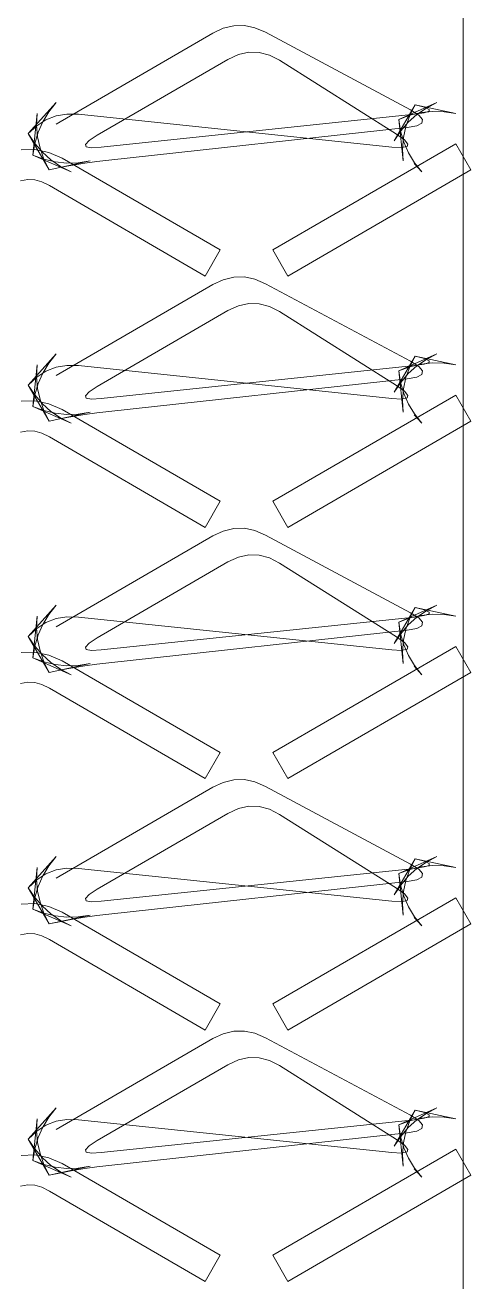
# Model space of a CAD drawing. Header units: metres. Extents: x 0 to 22, y 0 to 162.
# Drawn here: x 14.28 to 21.67, y 121.7 to 142.52 of the extents above; entities that cross this region are included whole.
import ezdxf

# ---------------------------------------------------------------- set-up
doc = ezdxf.new("R2010")
doc.units = ezdxf.units.M
doc.layers.add('TOP', color=1, linetype='Continuous', lineweight=0)

msp = doc.modelspace()

# ---------------------------------------------------------------- linework, layer by layer
at = {"layer": 'TOP'}
for p, q in [((17.392, 142.39), (17.565, 142.471)), ((17.565, 142.471), (17.739, 142.513)), ((17.739, 142.513), (17.914, 142.516)), ((17.914, 142.516), (18.089, 142.48)), ((18.089, 142.48), (18.265, 142.405)), ((14.795, 140.882), (17.392, 142.39)), ((18.265, 142.405), (20.665, 141.118)), ((17.816, 142.037), (17.643, 141.957)), ((17.987, 142.075), (17.816, 142.037)), ((18.158, 142.072), (17.987, 142.075)), ((18.329, 142.027), (18.158, 142.072)), ((18.498, 141.941), (18.329, 142.027)), ((17.643, 141.957), (15.478, 140.701)), ((20.432, 140.717), (18.498, 141.941)), ((14.796, 141.24), (14.335, 140.726)), ((14.674, 141.087), (14.796, 141.24)), ((20.395, 140.606), (20.742, 141.203)), ((20.472, 140.961), (21.104, 141.24)), ((20.742, 141.203), (20.654, 141.028)), ((20.898, 141.163), (20.742, 141.203)), ((20.742, 141.203), (21.418, 141.058)), ((21.104, 141.24), (20.929, 141.15)), ((14.482, 141.058), (14.412, 140.371)), ((14.474, 140.862), (14.482, 141.058)), ((14.575, 140.923), (14.674, 141.087)), ((14.628, 140.956), (14.795, 141.02)), ((14.795, 141.02), (14.974, 141.05)), ((14.974, 141.05), (15.166, 141.046)), ((15.166, 141.046), (20.357, 140.502)), ((15.543, 140.502), (20.734, 141.046)), ((20.656, 141.03), (20.472, 140.961)), ((20.654, 141.028), (20.59, 140.847)), ((20.771, 141.042), (20.629, 140.915)), ((20.842, 141.074), (20.656, 141.03)), ((20.665, 141.118), (20.804, 141.031)), ((20.734, 141.046), (20.893, 141.069)), ((20.929, 141.15), (20.771, 141.042)), ((20.804, 141.031), (20.867, 140.958)), ((21.032, 141.093), (20.842, 141.074)), ((20.893, 141.069), (20.974, 141.096)), ((20.975, 141.128), (20.898, 141.163)), ((20.974, 141.096), (20.975, 141.128)), ((21.223, 141.088), (21.032, 141.093)), ((21.418, 141.058), (21.223, 141.088)), ((14.335, 140.726), (14.475, 140.858)), ((14.49, 140.671), (14.474, 140.862)), ((14.475, 140.858), (14.628, 140.956)), ((14.498, 140.749), (14.575, 140.923)), ((20.608, 140.828), (15.668, 140.288)), ((20.504, 140.77), (20.395, 140.606)), ((20.542, 140.274), (20.472, 140.961)), ((20.472, 140.961), (20.503, 140.767)), ((20.503, 140.767), (20.558, 140.583)), ((20.629, 140.915), (20.504, 140.77)), ((20.59, 140.847), (20.55, 140.661)), ((20.77, 140.857), (20.608, 140.828)), ((20.856, 140.9), (20.77, 140.857)), ((20.867, 140.958), (20.856, 140.9)), ((14.444, 140.562), (14.335, 140.726)), ((14.335, 140.726), (14.682, 140.128)), ((14.412, 140.371), (14.443, 140.565)), ((14.443, 140.565), (14.498, 140.749)), ((14.569, 140.417), (14.444, 140.562)), ((14.53, 140.485), (14.49, 140.671)), ((15.342, 140.612), (15.281, 140.548)), ((15.281, 140.548), (15.294, 140.509)), ((15.478, 140.701), (15.342, 140.612)), ((18.385, 138.8), (21.414, 140.559)), ((20.564, 140.623), (20.432, 140.717)), ((20.55, 140.661), (20.534, 140.47)), ((20.558, 140.583), (20.635, 140.409)), ((20.623, 140.554), (20.564, 140.623)), ((20.608, 140.511), (20.623, 140.554)), ((21.414, 140.559), (21.666, 140.126)), ((14.217, 140.455), (14.446, 140.462)), ((14.596, 140.302), (14.412, 140.371)), ((14.412, 140.371), (15.044, 140.091)), ((14.446, 140.462), (14.676, 140.415)), ((14.594, 140.304), (14.53, 140.485)), ((14.711, 140.29), (14.569, 140.417)), ((14.676, 140.415), (14.898, 140.318)), ((15.294, 140.509), (15.381, 140.493)), ((15.381, 140.493), (15.543, 140.502)), ((20.357, 140.502), (20.519, 140.494)), ((20.519, 140.494), (20.608, 140.511)), ((20.534, 140.47), (20.542, 140.274)), ((20.635, 140.409), (20.734, 140.245)), ((14.682, 140.128), (14.594, 140.304)), ((14.783, 140.258), (14.596, 140.302)), ((14.682, 140.128), (15.358, 140.274)), ((14.878, 140.168), (14.682, 140.128)), ((14.869, 140.181), (14.711, 140.29)), ((14.972, 140.239), (14.783, 140.258)), ((15.044, 140.091), (14.869, 140.181)), ((15.075, 140.204), (14.878, 140.168)), ((14.898, 140.318), (17.515, 138.8)), ((15.164, 140.244), (14.972, 140.239)), ((15.272, 140.236), (15.075, 140.204)), ((15.358, 140.274), (15.164, 140.244)), ((15.47, 140.264), (15.272, 140.236)), ((15.668, 140.288), (15.47, 140.264)), ((20.856, 140.091), (20.729, 140.233)), ((20.734, 140.245), (20.856, 140.091)), ((14.33, 139.968), (14.206, 139.945)), ((14.446, 139.962), (14.33, 139.968)), ((14.563, 139.928), (14.446, 139.962)), ((14.687, 139.865), (14.563, 139.928)), ((21.666, 140.126), (18.636, 138.367)), ((17.264, 138.367), (14.687, 139.865)), ((17.515, 138.8), (17.264, 138.367)), ((18.636, 138.367), (18.385, 138.8)), ((17.392, 138.225), (17.565, 138.306)), ((17.565, 138.306), (17.739, 138.348)), ((17.739, 138.348), (17.914, 138.351)), ((17.914, 138.351), (18.089, 138.315)), ((18.089, 138.315), (18.265, 138.24)), ((14.795, 136.718), (17.392, 138.225)), ((18.265, 138.24), (20.665, 136.954)), ((17.816, 137.873), (17.643, 137.793)), ((17.987, 137.911), (17.816, 137.873)), ((18.158, 137.908), (17.987, 137.911)), ((18.329, 137.863), (18.158, 137.908)), ((18.498, 137.777), (18.329, 137.863)), ((17.643, 137.793), (15.478, 136.536)), ((20.432, 136.553), (18.498, 137.777)), ((14.796, 137.076), (14.335, 136.561)), ((14.674, 136.922), (14.796, 137.076)), ((20.395, 136.441), (20.742, 137.039)), ((20.472, 136.797), (21.104, 137.076)), ((20.742, 137.039), (20.654, 136.863)), ((20.898, 136.999), (20.742, 137.039)), ((20.742, 137.039), (21.418, 136.894)), ((21.104, 137.076), (20.929, 136.986)), ((14.482, 136.894), (14.412, 136.206)), ((14.474, 136.697), (14.482, 136.894)), ((14.575, 136.758), (14.674, 136.922)), ((14.628, 136.791), (14.795, 136.855)), ((14.795, 136.855), (14.974, 136.886)), ((14.974, 136.886), (15.166, 136.882)), ((15.166, 136.882), (20.357, 136.337)), ((15.543, 136.337), (20.734, 136.882)), ((20.656, 136.865), (20.472, 136.797)), ((20.654, 136.863), (20.59, 136.683)), ((20.771, 136.877), (20.629, 136.75)), ((20.842, 136.909), (20.656, 136.865)), ((20.665, 136.954), (20.804, 136.867)), ((20.734, 136.882), (20.893, 136.905)), ((20.929, 136.986), (20.771, 136.877)), ((20.804, 136.867), (20.867, 136.794)), ((21.032, 136.929), (20.842, 136.909)), ((20.893, 136.905), (20.974, 136.932)), ((20.975, 136.963), (20.898, 136.999)), ((20.974, 136.932), (20.975, 136.963)), ((21.223, 136.923), (21.032, 136.929)), ((21.418, 136.894), (21.223, 136.923)), ((14.335, 136.561), (14.475, 136.693)), ((14.49, 136.506), (14.474, 136.697)), ((14.475, 136.693), (14.628, 136.791)), ((14.498, 136.584), (14.575, 136.758)), ((20.608, 136.663), (15.668, 136.123)), ((20.504, 136.605), (20.395, 136.441)), ((20.542, 136.109), (20.472, 136.797)), ((20.472, 136.797), (20.503, 136.603)), ((20.503, 136.603), (20.558, 136.419)), ((20.629, 136.75), (20.504, 136.605)), ((20.59, 136.683), (20.55, 136.497)), ((20.77, 136.692), (20.608, 136.663)), ((20.856, 136.736), (20.77, 136.692)), ((20.867, 136.794), (20.856, 136.736)), ((14.444, 136.398), (14.335, 136.561)), ((14.335, 136.561), (14.682, 135.964)), ((14.412, 136.206), (14.443, 136.4)), ((14.443, 136.4), (14.498, 136.584)), ((14.569, 136.252), (14.444, 136.398)), ((14.53, 136.32), (14.49, 136.506)), ((15.342, 136.448), (15.281, 136.384)), ((15.281, 136.384), (15.294, 136.344)), ((15.478, 136.536), (15.342, 136.448)), ((18.385, 134.635), (21.414, 136.394)), ((20.564, 136.458), (20.432, 136.553)), ((20.55, 136.497), (20.534, 136.305)), ((20.558, 136.419), (20.635, 136.245)), ((20.623, 136.39), (20.564, 136.458)), ((20.608, 136.347), (20.623, 136.39)), ((21.414, 136.394), (21.666, 135.962)), ((14.217, 136.291), (14.446, 136.298)), ((14.596, 136.138), (14.412, 136.206)), ((14.412, 136.206), (15.044, 135.927)), ((14.446, 136.298), (14.676, 136.251)), ((14.594, 136.139), (14.53, 136.32)), ((14.711, 136.125), (14.569, 136.252)), ((14.676, 136.251), (14.898, 136.154)), ((15.294, 136.344), (15.381, 136.329)), ((15.381, 136.329), (15.543, 136.337)), ((20.357, 136.337), (20.519, 136.329)), ((20.519, 136.329), (20.608, 136.347)), ((20.534, 136.305), (20.542, 136.109)), ((20.635, 136.245), (20.734, 136.081)), ((14.682, 135.964), (14.594, 136.139)), ((14.783, 136.094), (14.596, 136.138)), ((14.682, 135.964), (15.358, 136.109)), ((14.878, 136.004), (14.682, 135.964)), ((14.869, 136.017), (14.711, 136.125)), ((14.972, 136.074), (14.783, 136.094)), ((15.044, 135.927), (14.869, 136.017)), ((15.075, 136.04), (14.878, 136.004)), ((14.898, 136.154), (17.515, 134.635)), ((15.164, 136.079), (14.972, 136.074)), ((15.272, 136.072), (15.075, 136.04)), ((15.358, 136.109), (15.164, 136.079)), ((15.47, 136.1), (15.272, 136.072)), ((15.668, 136.123), (15.47, 136.1)), ((20.856, 135.927), (20.729, 136.069)), ((20.734, 136.081), (20.856, 135.927)), ((14.33, 135.804), (14.206, 135.781)), ((14.446, 135.798), (14.33, 135.804)), ((14.563, 135.764), (14.446, 135.798)), ((14.687, 135.7), (14.563, 135.764)), ((21.666, 135.962), (18.636, 134.203)), ((17.264, 134.203), (14.687, 135.7)), ((17.515, 134.635), (17.264, 134.203)), ((18.636, 134.203), (18.385, 134.635)), ((17.392, 134.061), (17.565, 134.142)), ((17.565, 134.142), (17.739, 134.184)), ((17.739, 134.184), (17.914, 134.187)), ((17.914, 134.187), (18.089, 134.151)), ((18.089, 134.151), (18.265, 134.076)), ((14.795, 132.553), (17.392, 134.061)), ((18.265, 134.076), (20.665, 132.789)), ((17.816, 133.708), (17.643, 133.629)), ((17.987, 133.747), (17.816, 133.708)), ((18.158, 133.743), (17.987, 133.747)), ((18.329, 133.699), (18.158, 133.743)), ((18.498, 133.612), (18.329, 133.699)), ((17.643, 133.629), (15.478, 132.372)), ((20.432, 132.388), (18.498, 133.612)), ((14.796, 132.912), (14.335, 132.397)), ((14.674, 132.758), (14.796, 132.912)), ((20.395, 132.277), (20.742, 132.875)), ((20.472, 132.632), (21.104, 132.912)), ((20.742, 132.875), (20.654, 132.699)), ((20.898, 132.835), (20.742, 132.875)), ((20.742, 132.875), (21.418, 132.729)), ((21.104, 132.912), (20.929, 132.822)), ((14.482, 132.729), (14.412, 132.042)), ((14.474, 132.533), (14.482, 132.729)), ((14.575, 132.594), (14.674, 132.758)), ((14.628, 132.627), (14.795, 132.691)), ((14.795, 132.691), (14.974, 132.721)), ((14.974, 132.721), (15.166, 132.717)), ((15.166, 132.717), (20.357, 132.173)), ((15.543, 132.173), (20.734, 132.717)), ((20.656, 132.701), (20.472, 132.632)), ((20.654, 132.699), (20.59, 132.518)), ((20.771, 132.713), (20.629, 132.586)), ((20.842, 132.745), (20.656, 132.701)), ((20.665, 132.789), (20.804, 132.702)), ((20.734, 132.717), (20.893, 132.74)), ((20.929, 132.822), (20.771, 132.713)), ((20.804, 132.702), (20.867, 132.63)), ((21.032, 132.764), (20.842, 132.745)), ((20.893, 132.74), (20.974, 132.768)), ((20.975, 132.799), (20.898, 132.835)), ((20.974, 132.768), (20.975, 132.799)), ((21.223, 132.759), (21.032, 132.764)), ((21.418, 132.729), (21.223, 132.759)), ((14.335, 132.397), (14.475, 132.529)), ((14.49, 132.342), (14.474, 132.533)), ((14.475, 132.529), (14.628, 132.627)), ((14.498, 132.42), (14.575, 132.594)), ((20.608, 132.499), (15.668, 131.959)), ((20.504, 132.441), (20.395, 132.277)), ((20.542, 131.945), (20.472, 132.632)), ((20.472, 132.632), (20.503, 132.438)), ((20.503, 132.438), (20.558, 132.254)), ((20.629, 132.586), (20.504, 132.441)), ((20.59, 132.518), (20.55, 132.332)), ((20.77, 132.528), (20.608, 132.499)), ((20.856, 132.571), (20.77, 132.528)), ((20.867, 132.63), (20.856, 132.571)), ((14.444, 132.233), (14.335, 132.397)), ((14.335, 132.397), (14.682, 131.8)), ((14.412, 132.042), (14.443, 132.236)), ((14.443, 132.236), (14.498, 132.42)), ((14.569, 132.088), (14.444, 132.233)), ((14.53, 132.156), (14.49, 132.342)), ((15.342, 132.284), (15.281, 132.22)), ((15.281, 132.22), (15.294, 132.18)), ((15.478, 132.372), (15.342, 132.284)), ((18.385, 130.471), (21.414, 132.23)), ((20.564, 132.294), (20.432, 132.388)), ((20.55, 132.332), (20.534, 132.141)), ((20.558, 132.254), (20.635, 132.08)), ((20.623, 132.225), (20.564, 132.294)), ((20.608, 132.182), (20.623, 132.225)), ((21.414, 132.23), (21.666, 131.797)), ((14.217, 132.127), (14.446, 132.133)), ((14.596, 131.973), (14.412, 132.042)), ((14.412, 132.042), (15.044, 131.762)), ((14.446, 132.133), (14.676, 132.087)), ((14.594, 131.975), (14.53, 132.156)), ((14.711, 131.961), (14.569, 132.088)), ((14.676, 132.087), (14.898, 131.989)), ((15.294, 132.18), (15.381, 132.164)), ((15.381, 132.164), (15.543, 132.173)), ((20.357, 132.173), (20.519, 132.165)), ((20.519, 132.165), (20.608, 132.182)), ((20.534, 132.141), (20.542, 131.945)), ((20.635, 132.08), (20.734, 131.916)), ((14.682, 131.8), (14.594, 131.975)), ((14.783, 131.929), (14.596, 131.973)), ((14.682, 131.8), (15.358, 131.945)), ((14.878, 131.84), (14.682, 131.8)), ((14.869, 131.853), (14.711, 131.961)), ((14.972, 131.91), (14.783, 131.929)), ((15.044, 131.762), (14.869, 131.853)), ((15.075, 131.875), (14.878, 131.84)), ((14.898, 131.989), (17.515, 130.471)), ((15.164, 131.915), (14.972, 131.91)), ((15.272, 131.907), (15.075, 131.875)), ((15.358, 131.945), (15.164, 131.915)), ((15.47, 131.935), (15.272, 131.907)), ((15.668, 131.959), (15.47, 131.935)), ((20.856, 131.762), (20.729, 131.905)), ((20.734, 131.916), (20.856, 131.762)), ((14.33, 131.64), (14.206, 131.616)), ((14.446, 131.633), (14.33, 131.64)), ((14.563, 131.599), (14.446, 131.633)), ((14.687, 131.536), (14.563, 131.599)), ((21.666, 131.797), (18.636, 130.039)), ((17.264, 130.039), (14.687, 131.536)), ((17.515, 130.471), (17.264, 130.039)), ((18.636, 130.039), (18.385, 130.471)), ((17.392, 129.897), (17.565, 129.978)), ((17.565, 129.978), (17.739, 130.02)), ((17.739, 130.02), (17.914, 130.023)), ((17.914, 130.023), (18.089, 129.986)), ((18.089, 129.986), (18.265, 129.911)), ((14.795, 128.389), (17.392, 129.897)), ((18.265, 129.911), (20.665, 128.625)), ((17.816, 129.544), (17.643, 129.464)), ((17.987, 129.582), (17.816, 129.544)), ((18.158, 129.579), (17.987, 129.582)), ((18.329, 129.534), (18.158, 129.579)), ((18.498, 129.448), (18.329, 129.534)), ((17.643, 129.464), (15.478, 128.207)), ((20.432, 128.224), (18.498, 129.448)), ((14.796, 128.747), (14.335, 128.233)), ((14.674, 128.593), (14.796, 128.747)), ((20.395, 128.113), (20.742, 128.71)), ((20.472, 128.468), (21.104, 128.747)), ((20.742, 128.71), (20.654, 128.535)), ((20.898, 128.67), (20.742, 128.71)), ((20.742, 128.71), (21.418, 128.565)), ((21.104, 128.747), (20.929, 128.657)), ((14.482, 128.565), (14.412, 127.878)), ((14.474, 128.369), (14.482, 128.565)), ((14.575, 128.429), (14.674, 128.593)), ((14.628, 128.463), (14.795, 128.527)), ((14.795, 128.527), (14.974, 128.557)), ((14.974, 128.557), (15.166, 128.553)), ((15.166, 128.553), (20.357, 128.009)), ((15.543, 128.009), (20.734, 128.553)), ((20.656, 128.536), (20.472, 128.468)), ((20.654, 128.535), (20.59, 128.354)), ((20.771, 128.549), (20.629, 128.422)), ((20.842, 128.58), (20.656, 128.536)), ((20.665, 128.625), (20.804, 128.538)), ((20.734, 128.553), (20.893, 128.576)), ((20.929, 128.657), (20.771, 128.549)), ((20.804, 128.538), (20.867, 128.465)), ((21.032, 128.6), (20.842, 128.58)), ((20.893, 128.576), (20.974, 128.603)), ((20.975, 128.635), (20.898, 128.67)), ((20.974, 128.603), (20.975, 128.635)), ((21.223, 128.595), (21.032, 128.6)), ((21.418, 128.565), (21.223, 128.595)), ((14.335, 128.233), (14.475, 128.365)), ((14.49, 128.177), (14.474, 128.369)), ((14.475, 128.365), (14.628, 128.463)), ((14.498, 128.255), (14.575, 128.429)), ((20.608, 128.335), (15.668, 127.795)), ((20.504, 128.276), (20.395, 128.113)), ((20.542, 127.78), (20.472, 128.468)), ((20.472, 128.468), (20.503, 128.274)), ((20.503, 128.274), (20.558, 128.09)), ((20.629, 128.422), (20.504, 128.276)), ((20.59, 128.354), (20.55, 128.168)), ((20.77, 128.364), (20.608, 128.335)), ((20.856, 128.407), (20.77, 128.364)), ((20.867, 128.465), (20.856, 128.407)), ((14.444, 128.069), (14.335, 128.233)), ((14.335, 128.233), (14.682, 127.635)), ((14.412, 127.878), (14.443, 128.072)), ((14.443, 128.072), (14.498, 128.255)), ((14.569, 127.924), (14.444, 128.069)), ((14.53, 127.991), (14.49, 128.177)), ((15.342, 128.119), (15.281, 128.055)), ((15.281, 128.055), (15.294, 128.015)), ((15.478, 128.207), (15.342, 128.119)), ((18.385, 126.307), (21.414, 128.066)), ((20.564, 128.13), (20.432, 128.224)), ((20.55, 128.168), (20.534, 127.977)), ((20.558, 128.09), (20.635, 127.916)), ((20.623, 128.061), (20.564, 128.13)), ((20.608, 128.018), (20.623, 128.061)), ((21.414, 128.066), (21.666, 127.633)), ((14.217, 127.962), (14.446, 127.969)), ((14.596, 127.809), (14.412, 127.878)), ((14.412, 127.878), (15.044, 127.598)), ((14.446, 127.969), (14.676, 127.922)), ((14.594, 127.811), (14.53, 127.991)), ((14.711, 127.797), (14.569, 127.924)), ((14.676, 127.922), (14.898, 127.825)), ((15.294, 128.015), (15.381, 128)), ((15.381, 128), (15.543, 128.009)), ((20.357, 128.009), (20.519, 128.001)), ((20.519, 128.001), (20.608, 128.018)), ((20.534, 127.977), (20.542, 127.78)), ((20.635, 127.916), (20.734, 127.752)), ((14.682, 127.635), (14.594, 127.811)), ((14.783, 127.765), (14.596, 127.809)), ((14.682, 127.635), (15.358, 127.78)), ((14.878, 127.675), (14.682, 127.635)), ((14.869, 127.688), (14.711, 127.797)), ((14.972, 127.745), (14.783, 127.765)), ((15.044, 127.598), (14.869, 127.688)), ((15.075, 127.711), (14.878, 127.675)), ((14.898, 127.825), (17.515, 126.307)), ((15.164, 127.751), (14.972, 127.745)), ((15.272, 127.743), (15.075, 127.711)), ((15.358, 127.78), (15.164, 127.751)), ((15.47, 127.771), (15.272, 127.743)), ((15.668, 127.795), (15.47, 127.771)), ((20.856, 127.598), (20.729, 127.74)), ((20.734, 127.752), (20.856, 127.598)), ((14.33, 127.475), (14.206, 127.452)), ((14.446, 127.469), (14.33, 127.475)), ((14.563, 127.435), (14.446, 127.469)), ((14.687, 127.372), (14.563, 127.435)), ((21.666, 127.633), (18.636, 125.874)), ((17.264, 125.874), (14.687, 127.372)), ((17.515, 126.307), (17.264, 125.874)), ((18.636, 125.874), (18.385, 126.307)), ((17.392, 125.732), (17.565, 125.813)), ((17.565, 125.813), (17.739, 125.855)), ((17.739, 125.855), (17.914, 125.858)), ((17.914, 125.858), (18.089, 125.822)), ((18.089, 125.822), (18.265, 125.747)), ((14.795, 124.224), (17.392, 125.732)), ((18.265, 125.747), (20.665, 124.461)), ((17.816, 125.38), (17.643, 125.3)), ((17.987, 125.418), (17.816, 125.38)), ((18.158, 125.414), (17.987, 125.418)), ((18.329, 125.37), (18.158, 125.414)), ((18.498, 125.284), (18.329, 125.37)), ((17.643, 125.3), (15.478, 124.043)), ((20.432, 124.059), (18.498, 125.284)), ((14.796, 124.583), (14.335, 124.068)), ((14.674, 124.429), (14.796, 124.583)), ((20.395, 123.948), (20.742, 124.546)), ((20.472, 124.303), (21.104, 124.583)), ((20.742, 124.546), (20.654, 124.37)), ((20.898, 124.506), (20.742, 124.546)), ((20.742, 124.546), (21.418, 124.401)), ((21.104, 124.583), (20.929, 124.493)), ((14.482, 124.401), (14.412, 123.713)), ((14.474, 124.204), (14.482, 124.401)), ((14.575, 124.265), (14.674, 124.429)), ((14.628, 124.298), (14.795, 124.362)), ((14.795, 124.362), (14.974, 124.392)), ((14.974, 124.392), (15.166, 124.389)), ((15.166, 124.389), (20.357, 123.844)), ((15.543, 123.844), (20.734, 124.389)), ((20.656, 124.372), (20.472, 124.303)), ((20.654, 124.37), (20.59, 124.189)), ((20.771, 124.384), (20.629, 124.257)), ((20.842, 124.416), (20.656, 124.372)), ((20.665, 124.461), (20.804, 124.373)), ((20.734, 124.389), (20.893, 124.412)), ((20.929, 124.493), (20.771, 124.384)), ((20.804, 124.373), (20.867, 124.301)), ((21.032, 124.435), (20.842, 124.416)), ((20.893, 124.412), (20.974, 124.439)), ((20.975, 124.47), (20.898, 124.506)), ((20.974, 124.439), (20.975, 124.47)), ((21.223, 124.43), (21.032, 124.435)), ((21.418, 124.401), (21.223, 124.43)), ((14.335, 124.068), (14.475, 124.2)), ((14.49, 124.013), (14.474, 124.204)), ((14.475, 124.2), (14.628, 124.298)), ((14.498, 124.091), (14.575, 124.265)), ((20.608, 124.17), (15.668, 123.63)), ((20.504, 124.112), (20.395, 123.948)), ((20.542, 123.616), (20.472, 124.303)), ((20.472, 124.303), (20.503, 124.109)), ((20.503, 124.109), (20.558, 123.925)), ((20.629, 124.257), (20.504, 124.112)), ((20.59, 124.189), (20.55, 124.004)), ((20.77, 124.199), (20.608, 124.17)), ((20.856, 124.243), (20.77, 124.199)), ((20.867, 124.301), (20.856, 124.243)), ((14.444, 123.905), (14.335, 124.068)), ((14.335, 124.068), (14.682, 123.471)), ((14.412, 123.713), (14.443, 123.907)), ((14.443, 123.907), (14.498, 124.091)), ((14.569, 123.759), (14.444, 123.905)), ((14.53, 123.827), (14.49, 124.013)), ((15.342, 123.955), (15.281, 123.891)), ((15.281, 123.891), (15.294, 123.851)), ((15.478, 124.043), (15.342, 123.955)), ((18.385, 122.142), (21.414, 123.901)), ((20.564, 123.965), (20.432, 124.059)), ((20.55, 124.004), (20.534, 123.812)), ((20.558, 123.925), (20.635, 123.752)), ((20.623, 123.897), (20.564, 123.965)), ((20.608, 123.854), (20.623, 123.897)), ((21.414, 123.901), (21.666, 123.469)), ((14.217, 123.798), (14.446, 123.804)), ((14.596, 123.645), (14.412, 123.713)), ((14.412, 123.713), (15.044, 123.434)), ((14.446, 123.804), (14.676, 123.758)), ((14.594, 123.646), (14.53, 123.827)), ((14.711, 123.632), (14.569, 123.759)), ((14.676, 123.758), (14.898, 123.661)), ((15.294, 123.851), (15.381, 123.835)), ((15.381, 123.835), (15.543, 123.844)), ((20.357, 123.844), (20.519, 123.836)), ((20.519, 123.836), (20.608, 123.854)), ((20.534, 123.812), (20.542, 123.616)), ((20.635, 123.752), (20.734, 123.588)), ((14.682, 123.471), (14.594, 123.646)), ((14.783, 123.601), (14.596, 123.645)), ((14.682, 123.471), (15.358, 123.616)), ((14.878, 123.511), (14.682, 123.471)), ((14.869, 123.524), (14.711, 123.632)), ((14.972, 123.581), (14.783, 123.601)), ((15.044, 123.434), (14.869, 123.524)), ((15.075, 123.547), (14.878, 123.511)), ((14.898, 123.661), (17.515, 122.142)), ((15.164, 123.586), (14.972, 123.581)), ((15.272, 123.579), (15.075, 123.547)), ((15.358, 123.616), (15.164, 123.586)), ((15.47, 123.606), (15.272, 123.579)), ((15.668, 123.63), (15.47, 123.606)), ((20.856, 123.434), (20.729, 123.576)), ((20.734, 123.588), (20.856, 123.434)), ((14.33, 123.311), (14.206, 123.287)), ((14.446, 123.304), (14.33, 123.311)), ((14.563, 123.271), (14.446, 123.304)), ((14.687, 123.207), (14.563, 123.271)), ((21.666, 123.469), (18.636, 121.71)), ((17.264, 121.71), (14.687, 123.207)), ((17.515, 122.142), (17.264, 121.71)), ((18.636, 121.71), (18.385, 122.142))]:
    msp.add_line(p, q, dxfattribs=at)
msp.add_lwpolyline([(0, 0), (0, 162), (21.54, 162), (21.54, 0)], close=True, dxfattribs=at)

doc.saveas('drawing.dxf')
